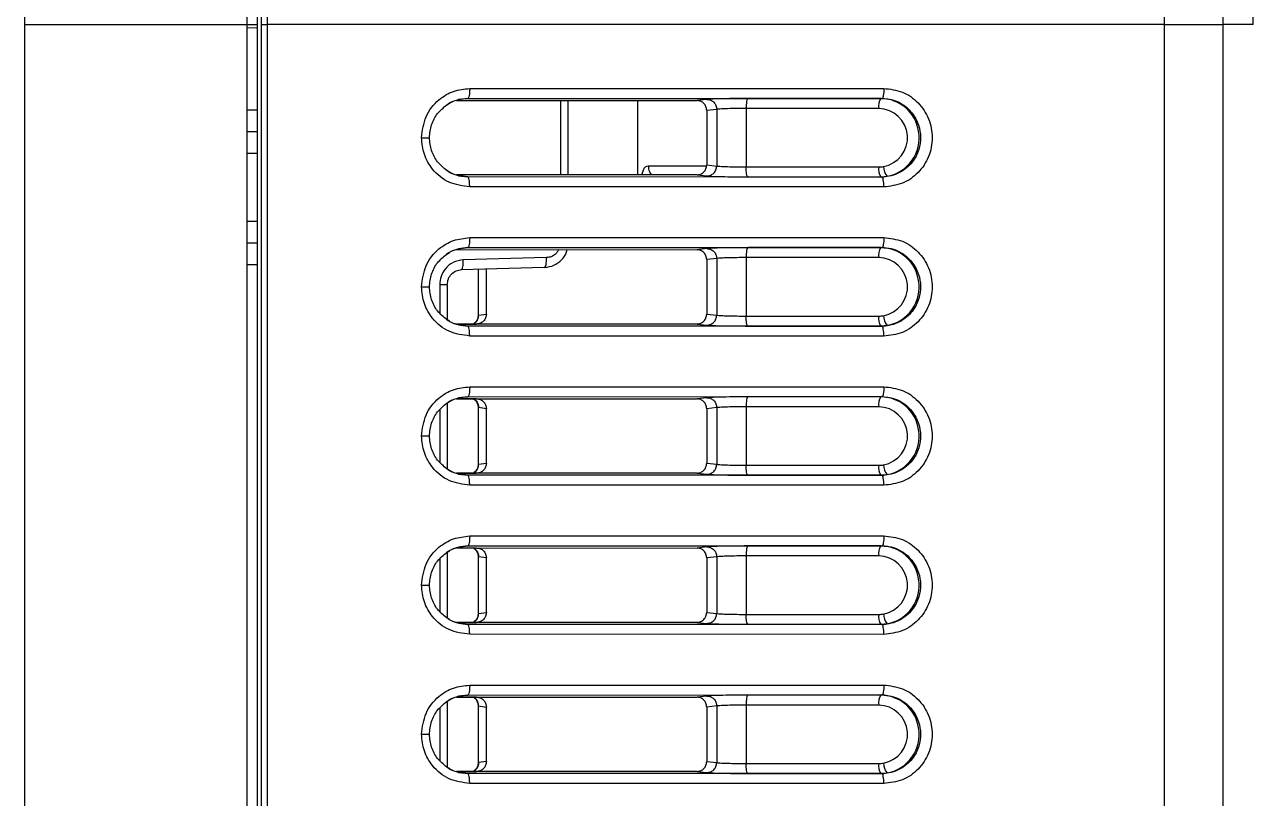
# Model space of a CAD drawing. Header units: millimetres. Extents: x 3916 to 10869, y 6515 to 11511.
# Drawn here: x 8067.86 to 8092.57, y 9562.3 to 9577.86 of the extents above; entities that cross this region are included whole.
import ezdxf

# ---------------------------------------------------------------- set-up
doc = ezdxf.new("R2010")
doc.units = ezdxf.units.MM
doc.header["$LTSCALE"] = 50

msp = doc.modelspace()

# ---------------------------------------------------------------- linework, layer by layer
at = {"color": 7, "linetype": 'Continuous', "lineweight": 25}
for p, q in [((8067.858, 9592.787), (8067.858, 9498.787)), ((8067.858, 9577.862), (8072.334, 9577.862)), ((8072.334, 9513.137), (8072.334, 9577.862)), ((8072.334, 9577.862), (8072.538, 9577.862)), ((8072.334, 9577.793), (8072.538, 9577.8)), ((8072.538, 9577.862), (8072.538, 9548.037)), ((8072.538, 9577.862), (8072.541, 9577.862)), ((8072.541, 9548.037), (8072.541, 9577.862)), ((8072.625, 9548.037), (8072.625, 9577.862)), ((8072.625, 9577.862), (8072.743, 9577.862)), ((8072.743, 9548.033), (8072.743, 9577.862)), ((8090.775, 9577.862), (8072.743, 9577.862)), ((8090.775, 9577.862), (8090.775, 9513.137)), ((8090.775, 9577.862), (8091.958, 9577.862)), ((8091.958, 9577.862), (8091.958, 9513.137)), ((8076.809, 9576.576), (8085.139, 9576.578)), ((8076.543, 9576.337), (8081.381, 9576.334)), ((8076.77, 9576.376), (8076.583, 9576.352)), ((8076.77, 9576.376), (8085.1, 9576.378)), ((8078.638, 9576.336), (8078.638, 9574.838)), ((8078.791, 9574.838), (8078.791, 9576.336)), ((8080.191, 9574.839), (8080.191, 9576.335)), ((8081.58, 9576.357), (8081.381, 9576.334)), ((8085.077, 9576.375), (8082.407, 9576.375)), ((8085.077, 9576.375), (8085.1, 9576.378)), ((8072.538, 9576.141), (8072.334, 9576.141)), ((8081.776, 9576.157), (8081.575, 9576.134)), ((8081.575, 9576.134), (8081.575, 9575.039)), ((8081.776, 9576.157), (8081.776, 9575.017)), ((8085.037, 9576.175), (8082.366, 9576.175)), ((8082.366, 9576.175), (8082.366, 9574.999)), ((8072.538, 9575.706), (8072.334, 9575.706)), ((8072.538, 9575.27), (8072.334, 9575.27)), ((8080.4, 9575.018), (8081.571, 9575.018)), ((8081.575, 9575.039), (8081.776, 9575.017)), ((8082.366, 9574.999), (8085.037, 9574.999)), ((8081.381, 9574.839), (8076.543, 9574.837)), ((8076.583, 9574.822), (8076.77, 9574.798)), ((8076.77, 9574.798), (8076.676, 9574.81)), ((8085.1, 9574.796), (8076.77, 9574.798)), ((8081.381, 9574.839), (8081.58, 9574.817)), ((8082.407, 9574.799), (8085.077, 9574.799)), ((8085.077, 9574.799), (8085.1, 9574.796)), ((8085.139, 9574.596), (8076.809, 9574.598)), ((8072.538, 9573.904), (8072.334, 9573.904)), ((8076.809, 9573.576), (8085.139, 9573.578)), ((8072.538, 9573.468), (8072.334, 9573.468)), ((8076.543, 9573.337), (8081.381, 9573.334)), ((8076.77, 9573.376), (8076.583, 9573.352)), ((8076.77, 9573.376), (8085.1, 9573.378)), ((8081.58, 9573.357), (8081.381, 9573.334)), ((8085.077, 9573.375), (8082.407, 9573.375)), ((8085.077, 9573.375), (8085.1, 9573.378)), ((8072.538, 9573.032), (8072.334, 9573.032)), ((8078.354, 9573.174), (8076.68, 9573.129)), ((8078.312, 9572.974), (8078.321, 9572.982)), ((8081.776, 9573.157), (8081.575, 9573.134)), ((8081.575, 9573.134), (8081.575, 9572.039)), ((8081.776, 9573.157), (8081.776, 9572.017)), ((8085.037, 9573.175), (8082.366, 9573.175)), ((8082.366, 9573.175), (8082.366, 9571.999)), ((8078.312, 9572.974), (8076.638, 9572.929)), ((8076.638, 9572.929), (8076.647, 9572.937)), ((8076.98, 9572.938), (8076.98, 9572.013)), ((8076.988, 9572.017), (8076.988, 9572.939)), ((8077.145, 9572.039), (8077.145, 9572.943)), ((8076.206, 9572.629), (8076.206, 9572.061)), ((8076.356, 9572.629), (8076.356, 9572.629)), ((8076.36, 9571.924), (8076.36, 9572.629)), ((8076.983, 9572.014), (8076.988, 9572.017)), ((8076.988, 9572.017), (8077.145, 9572.039)), ((8081.575, 9572.039), (8081.776, 9572.017)), ((8082.366, 9571.999), (8085.037, 9571.999)), ((8076.538, 9571.839), (8076.949, 9571.839)), ((8081.381, 9571.839), (8076.543, 9571.837)), ((8076.583, 9571.822), (8076.77, 9571.798)), ((8076.77, 9571.798), (8076.676, 9571.81)), ((8085.1, 9571.796), (8076.77, 9571.798)), ((8081.381, 9571.839), (8081.58, 9571.817)), ((8082.407, 9571.799), (8085.077, 9571.799)), ((8085.077, 9571.799), (8085.1, 9571.796)), ((8085.139, 9571.596), (8076.809, 9571.598)), ((8076.809, 9570.576), (8085.139, 9570.578)), ((8076.949, 9570.334), (8076.538, 9570.335)), ((8076.543, 9570.337), (8081.381, 9570.334)), ((8076.77, 9570.376), (8076.583, 9570.352)), ((8076.77, 9570.376), (8085.1, 9570.378)), ((8081.58, 9570.357), (8081.381, 9570.334)), ((8085.077, 9570.375), (8082.407, 9570.375)), ((8085.077, 9570.375), (8085.1, 9570.378)), ((8076.206, 9570.112), (8076.206, 9569.061)), ((8076.36, 9568.924), (8076.36, 9570.25)), ((8076.98, 9570.16), (8076.98, 9569.013)), ((8076.988, 9570.157), (8076.982, 9570.16)), ((8077.145, 9570.134), (8076.988, 9570.157)), ((8076.988, 9569.017), (8076.988, 9570.157)), ((8077.145, 9569.039), (8077.145, 9570.134)), ((8081.776, 9570.157), (8081.575, 9570.134)), ((8081.575, 9570.134), (8081.575, 9569.039)), ((8081.776, 9570.157), (8081.776, 9569.017)), ((8085.037, 9570.175), (8082.366, 9570.175)), ((8082.366, 9570.175), (8082.366, 9568.999)), ((8076.988, 9569.017), (8077.145, 9569.039)), ((8081.575, 9569.039), (8081.776, 9569.017)), ((8076.538, 9568.839), (8076.949, 9568.839)), ((8081.381, 9568.839), (8076.543, 9568.837)), ((8076.583, 9568.822), (8076.77, 9568.798)), ((8076.77, 9568.798), (8076.676, 9568.81)), ((8085.1, 9568.796), (8076.77, 9568.798)), ((8076.983, 9569.014), (8076.988, 9569.017)), ((8081.381, 9568.839), (8081.58, 9568.817)), ((8082.366, 9568.999), (8085.037, 9568.999)), ((8082.407, 9568.799), (8085.077, 9568.799)), ((8085.077, 9568.799), (8085.1, 9568.796)), ((8085.139, 9568.596), (8076.809, 9568.598)), ((8076.809, 9567.576), (8085.139, 9567.578)), ((8076.949, 9567.334), (8076.538, 9567.335)), ((8076.543, 9567.337), (8081.381, 9567.334)), ((8076.77, 9567.376), (8076.583, 9567.352)), ((8076.77, 9567.376), (8085.1, 9567.378)), ((8081.58, 9567.357), (8081.381, 9567.334)), ((8085.077, 9567.375), (8082.407, 9567.375)), ((8085.077, 9567.375), (8085.1, 9567.378)), ((8076.206, 9567.112), (8076.206, 9566.061)), ((8076.36, 9565.924), (8076.36, 9567.25)), ((8076.98, 9567.16), (8076.98, 9566.013)), ((8076.988, 9567.157), (8076.982, 9567.16)), ((8077.145, 9567.134), (8076.988, 9567.157)), ((8076.988, 9566.017), (8076.988, 9567.157)), ((8077.145, 9566.039), (8077.145, 9567.134)), ((8081.776, 9567.157), (8081.575, 9567.134)), ((8081.575, 9567.134), (8081.575, 9566.039)), ((8081.776, 9567.157), (8081.776, 9566.017)), ((8085.037, 9567.175), (8082.366, 9567.175)), ((8082.366, 9567.175), (8082.366, 9565.999)), ((8076.538, 9565.839), (8076.949, 9565.839)), ((8081.381, 9565.839), (8076.543, 9565.837)), ((8076.583, 9565.822), (8076.77, 9565.798)), ((8076.983, 9566.014), (8076.988, 9566.017)), ((8076.988, 9566.017), (8077.145, 9566.039)), ((8081.381, 9565.839), (8081.58, 9565.817)), ((8081.575, 9566.039), (8081.776, 9566.017)), ((8082.366, 9565.999), (8085.037, 9565.999)), ((8076.77, 9565.798), (8076.676, 9565.81)), ((8085.1, 9565.796), (8076.77, 9565.798)), ((8085.139, 9565.596), (8076.809, 9565.598)), ((8082.407, 9565.799), (8085.077, 9565.799)), ((8085.077, 9565.799), (8085.1, 9565.796)), ((8076.809, 9564.576), (8085.139, 9564.578)), ((8076.949, 9564.334), (8076.538, 9564.335)), ((8076.543, 9564.337), (8081.381, 9564.334)), ((8076.77, 9564.376), (8076.583, 9564.352)), ((8076.77, 9564.376), (8085.1, 9564.378)), ((8081.58, 9564.357), (8081.381, 9564.334)), ((8085.077, 9564.375), (8082.407, 9564.375)), ((8085.077, 9564.375), (8085.1, 9564.378)), ((8076.206, 9564.112), (8076.206, 9563.061)), ((8076.36, 9562.924), (8076.36, 9564.25)), ((8076.98, 9564.16), (8076.98, 9563.013)), ((8076.982, 9564.16), (8076.988, 9564.157)), ((8076.988, 9564.157), (8077.145, 9564.134)), ((8076.988, 9563.017), (8076.988, 9564.157)), ((8077.145, 9563.039), (8077.145, 9564.134)), ((8081.776, 9564.157), (8081.575, 9564.134)), ((8081.575, 9564.134), (8081.575, 9563.039)), ((8081.776, 9564.157), (8081.776, 9563.017)), ((8085.037, 9564.175), (8082.366, 9564.175)), ((8082.366, 9564.175), (8082.366, 9562.999)), ((8076.988, 9563.017), (8076.983, 9563.014)), ((8077.145, 9563.039), (8076.988, 9563.017)), ((8081.575, 9563.039), (8081.776, 9563.017)), ((8082.366, 9562.999), (8085.037, 9562.999)), ((8076.538, 9562.839), (8076.949, 9562.839)), ((8081.381, 9562.839), (8076.543, 9562.837)), ((8076.583, 9562.822), (8076.77, 9562.798)), ((8076.77, 9562.798), (8076.676, 9562.81)), ((8085.1, 9562.796), (8076.77, 9562.798)), ((8085.139, 9562.596), (8076.809, 9562.598)), ((8081.381, 9562.839), (8081.58, 9562.817)), ((8082.407, 9562.799), (8085.077, 9562.799)), ((8085.077, 9562.799), (8085.1, 9562.796))]:
    msp.add_line(p, q, dxfattribs=at)
at = {"color": 7, "linetype": 'Continuous', "lineweight": 25, "flags": 128}
msp.add_lwpolyline([(8088.161, 9590.412), (8088.166, 9590.412), (8088.574, 9590.257), (8088.972, 9589.798), (8089.351, 9589.044), (8089.7, 9588.015), (8090.011, 9586.736), (8090.277, 9585.239), (8090.491, 9583.559), (8090.648, 9581.74), (8090.743, 9579.825), (8090.775, 9577.862)], dxfattribs=at)
at = {"color": 7, "linetype": 'Continuous', "lineweight": 25}
for centre, radius, start, end in [((8013.433, 9577.863), 58.901, 359.99883, 1.20723), ((8015.538, 9577.862), 57.002, 359.9995, 0.916), ((8013.656, 9577.862), 58.969, 359.99954, 0.88543), ((8013.294, 9577.862), 59.449, 359.99954, 0.88543), ((8085.322, 9576.221), 0.29, 147.929, 189.1716), ((8085.07, 9575.599), 0.776, 8.5975, 89.4954), ((8085.025, 9575.586), 0.589, 280.3408, 88.8727), ((8085.063, 9575.583), 0.786, 280.2944, 9.6625), ((8085.322, 9574.953), 0.29, 170.8284, 212.071), ((8085.037, 9575.562), 0.563, 270.0012, 279.6267), ((8085.454, 9575.014), 0.323, 181.2275, 219.1354), ((8085.077, 9575.553), 0.754, 270.0012, 279.6267), ((8085.322, 9573.221), 0.29, 147.929, 189.1716), ((8085.07, 9572.599), 0.776, 8.5968, 89.4953), ((8085.025, 9572.586), 0.589, 280.3401, 88.8727), ((8085.063, 9572.583), 0.786, 280.2937, 9.6618), ((8085.322, 9571.953), 0.29, 170.8284, 212.071), ((8085.037, 9572.562), 0.563, 270.0012, 279.626), ((8085.454, 9572.014), 0.323, 181.2267, 219.1349), ((8085.077, 9572.553), 0.754, 270.0012, 279.626), ((8085.322, 9570.221), 0.29, 147.929, 189.1716), ((8085.07, 9569.599), 0.776, 8.5968, 89.4953), ((8085.025, 9569.586), 0.589, 280.3401, 88.8727), ((8085.063, 9569.583), 0.786, 280.2937, 9.6618), ((8085.322, 9568.953), 0.29, 170.8284, 212.071), ((8085.037, 9569.562), 0.563, 270.0012, 279.626), ((8085.077, 9569.553), 0.754, 270.0012, 279.626), ((8085.454, 9569.014), 0.323, 181.2267, 219.1349), ((8085.322, 9567.221), 0.29, 147.929, 189.1716), ((8085.07, 9566.599), 0.776, 8.5968, 89.4953), ((8085.025, 9566.586), 0.589, 280.3401, 88.8727), ((8085.063, 9566.583), 0.786, 280.2937, 9.6618), ((8085.322, 9565.953), 0.29, 170.8284, 212.071), ((8085.037, 9566.562), 0.563, 270.0012, 279.626), ((8085.454, 9566.014), 0.323, 181.2267, 219.1349), ((8085.077, 9566.553), 0.754, 270.0012, 279.626), ((8085.322, 9564.221), 0.29, 147.929, 189.1716), ((8085.07, 9563.599), 0.776, 8.5968, 89.4953), ((8085.025, 9563.586), 0.589, 280.3401, 88.8727), ((8085.063, 9563.583), 0.786, 280.2937, 9.6618), ((8085.322, 9562.953), 0.29, 170.8284, 212.071), ((8085.037, 9563.562), 0.563, 270.0012, 279.626), ((8085.454, 9563.014), 0.323, 181.2267, 219.1349), ((8085.077, 9563.553), 0.754, 270.0012, 279.626)]:
    msp.add_arc(centre, radius, start, end, dxfattribs=at)
for points, knots in [([(8089.363, 9590.386), (8089.53, 9590.34), (8089.868, 9590.247), (8090.357, 9589.506), (8090.81, 9588.348), (8091.207, 9586.778), (8091.534, 9584.867), (8091.774, 9582.687), (8091.929, 9580.322), (8091.949, 9578.682), (8091.958, 9577.862)], [0, 0, 0, 0, 0.122928, 0.248228, 0.373529, 0.498824, 0.624118, 0.749412, 0.874705, 1, 1, 1, 1]), ([(8091.342, 9588.019), (8091.518, 9587.44), (8091.871, 9586.282), (8092.255, 9583.785), (8092.513, 9580.935), (8092.545, 9578.886), (8092.561, 9577.862)], [0, 0, 0, 0, 0.250002, 0.500002, 0.749999, 1, 1, 1, 1]), ([(8092.563, 9577.862), (8092.567, 9577.862), (8092.577, 9577.862), (8092.466, 9577.862), (8092.254, 9577.862), (8092.057, 9577.862), (8091.958, 9577.862)], [0, 0, 0, 0, 0.133055, 0.422037, 0.711018, 1, 1, 1, 1]), ([(8075.84, 9575.587), (8075.859, 9575.732), (8075.895, 9576.022), (8076.155, 9576.347), (8076.474, 9576.541), (8076.697, 9576.564), (8076.809, 9576.576)], [0, 0, 0, 0, 0.279628, 0.559243, 0.779619, 1, 1, 1, 1]), ([(8085.139, 9576.578), (8085.266, 9576.563), (8085.52, 9576.533), (8085.843, 9576.304), (8086.059, 9575.976), (8086.135, 9575.587), (8086.059, 9575.197), (8085.843, 9574.87), (8085.52, 9574.641), (8085.266, 9574.611), (8085.139, 9574.596)], [0, 0, 0, 0, 0.125054, 0.250045, 0.375039, 0.500033, 0.625026, 0.750018, 0.875009, 1, 1, 1, 1]), ([(8076, 9575.587), (8076.008, 9575.674), (8076.026, 9575.848), (8076.151, 9576.083), (8076.282, 9576.191), (8076.347, 9576.245)], [0, 0, 0, 0, 0.336213, 0.671145, 1, 1, 1, 1]), ([(8076.346, 9576.241), (8076.37, 9576.258), (8076.442, 9576.309), (8076.586, 9576.361), (8076.708, 9576.371), (8076.77, 9576.376)], [0, 0, 0, 0, 0.190363, 0.583755, 1, 1, 1, 1]), ([(8076.347, 9576.245), (8076.348, 9576.246), (8076.41, 9576.305), (8076.496, 9576.328), (8076.58, 9576.351)], [0, 0, 0, 0, 0.015451, 1, 1, 1, 1]), ([(8081.575, 9576.134), (8081.572, 9576.16), (8081.567, 9576.213), (8081.522, 9576.279), (8081.457, 9576.325), (8081.406, 9576.331), (8081.381, 9576.334)], [0, 0, 0, 0, 0.248257, 0.499844, 0.749006, 1, 1, 1, 1]), ([(8082.407, 9576.375), (8082.305, 9576.374), (8082.102, 9576.374), (8081.841, 9576.369), (8081.659, 9576.363), (8081.607, 9576.359), (8081.58, 9576.357)], [0, 0, 0, 0, 0.280483, 0.559647, 0.779743, 1, 1, 1, 1]), ([(8085.1, 9576.378), (8085.163, 9576.373), (8085.284, 9576.365), (8085.452, 9576.299), (8085.592, 9576.206), (8085.734, 9576.06), (8085.845, 9575.855), (8085.888, 9575.596), (8085.851, 9575.333), (8085.74, 9575.121), (8085.597, 9574.972), (8085.455, 9574.877), (8085.286, 9574.81), (8085.163, 9574.801), (8085.1, 9574.796)], [0, 0, 0, 0, 0.077175, 0.150034, 0.218572, 0.282785, 0.397749, 0.495555, 0.596373, 0.71381, 0.779074, 0.84853, 0.922174, 1, 1, 1, 1]), ([(8082.366, 9576.175), (8082.303, 9576.175), (8082.175, 9576.174), (8081.998, 9576.17), (8081.881, 9576.165), (8081.81, 9576.161), (8081.788, 9576.158), (8081.776, 9576.157)], [0, 0, 0, 0, 0.242656, 0.499203, 0.712981, 0.847438, 1, 1, 1, 1]), ([(8076.809, 9574.598), (8076.667, 9574.617), (8076.383, 9574.654), (8076.064, 9574.919), (8075.874, 9575.245), (8075.852, 9575.473), (8075.84, 9575.587)], [0, 0, 0, 0, 0.279633, 0.559248, 0.779623, 1, 1, 1, 1]), ([(8075.84, 9575.587), (8075.868, 9575.587), (8075.924, 9575.587), (8075.976, 9575.587), (8075.999, 9575.587), (8075.998, 9575.587), (8075.998, 9575.587)], [0, 0, 0, 0, 0.33718, 0.674398, 0.940134, 1, 1, 1, 1]), ([(8076.347, 9574.929), (8076.282, 9574.983), (8076.151, 9575.091), (8076.026, 9575.326), (8076.008, 9575.5), (8076, 9575.587)], [0, 0, 0, 0, 0.328848, 0.663785, 1, 1, 1, 1]), ([(8080.275, 9574.839), (8080.282, 9574.868), (8080.317, 9575.004), (8080.363, 9575.012), (8080.4, 9575.018)], [0, 0, 0, 0, 0.215453, 1, 1, 1, 1]), ([(8080.4, 9575.018), (8080.403, 9574.979), (8080.409, 9574.912), (8080.448, 9574.86), (8080.464, 9574.839)], [0, 0, 0, 0, 0.593276, 1, 1, 1, 1]), ([(8081.381, 9574.839), (8081.406, 9574.842), (8081.457, 9574.849), (8081.522, 9574.895), (8081.567, 9574.961), (8081.572, 9575.013), (8081.575, 9575.039)], [0, 0, 0, 0, 0.250995, 0.500158, 0.751744, 1, 1, 1, 1]), ([(8081.776, 9575.017), (8081.788, 9575.015), (8081.81, 9575.013), (8081.881, 9575.008), (8081.998, 9575.004), (8082.175, 9575), (8082.303, 9574.999), (8082.366, 9574.999)], [0, 0, 0, 0, 0.152534, 0.286983, 0.500798, 0.757326, 1, 1, 1, 1]), ([(8076.676, 9574.81), (8076.645, 9574.813), (8076.555, 9574.821), (8076.442, 9574.865), (8076.37, 9574.916), (8076.346, 9574.933)], [0, 0, 0, 0, 0.2597693, 0.7585594, 1, 1, 1, 1]), ([(8076.58, 9574.823), (8076.496, 9574.846), (8076.41, 9574.869), (8076.348, 9574.928), (8076.347, 9574.929)], [0, 0, 0, 0, 0.984493, 1, 1, 1, 1]), ([(8081.58, 9574.817), (8081.616, 9574.814), (8081.688, 9574.809), (8081.917, 9574.803), (8082.168, 9574.8), (8082.327, 9574.799), (8082.407, 9574.799)], [0, 0, 0, 0, 0.279482, 0.558654, 0.778738, 1, 1, 1, 1]), ([(8075.84, 9572.587), (8075.859, 9572.732), (8075.895, 9573.022), (8076.155, 9573.347), (8076.474, 9573.541), (8076.697, 9573.564), (8076.809, 9573.576)], [0, 0, 0, 0, 0.279628, 0.559243, 0.779619, 1, 1, 1, 1]), ([(8085.139, 9573.578), (8085.266, 9573.563), (8085.52, 9573.533), (8085.843, 9573.304), (8086.059, 9572.976), (8086.135, 9572.587), (8086.059, 9572.197), (8085.843, 9571.87), (8085.52, 9571.641), (8085.266, 9571.611), (8085.139, 9571.596)], [0, 0, 0, 0, 0.125054, 0.250045, 0.375039, 0.500033, 0.625026, 0.750018, 0.875009, 1, 1, 1, 1]), ([(8076, 9572.587), (8076.008, 9572.674), (8076.026, 9572.848), (8076.151, 9573.083), (8076.282, 9573.191), (8076.347, 9573.245)], [0, 0, 0, 0, 0.336213, 0.671145, 1, 1, 1, 1]), ([(8076.346, 9573.241), (8076.37, 9573.258), (8076.442, 9573.309), (8076.586, 9573.361), (8076.708, 9573.371), (8076.77, 9573.376)], [0, 0, 0, 0, 0.1903626, 0.5837553, 1, 1, 1, 1]), ([(8076.347, 9573.245), (8076.348, 9573.246), (8076.41, 9573.305), (8076.496, 9573.328), (8076.58, 9573.351)], [0, 0, 0, 0, 0.015451, 1, 1, 1, 1]), ([(8078.321, 9572.978), (8078.384, 9572.987), (8078.509, 9573.006), (8078.66, 9573.123), (8078.75, 9573.241), (8078.762, 9573.32), (8078.765, 9573.336)], [0, 0, 0, 0, 0.308356, 0.615875, 0.922497, 1, 1, 1, 1]), ([(8078.602, 9573.336), (8078.582, 9573.304), (8078.544, 9573.242), (8078.452, 9573.187), (8078.386, 9573.178), (8078.354, 9573.174)], [0, 0, 0, 0, 0.358818, 0.68127, 1, 1, 1, 1]), ([(8081.575, 9573.134), (8081.572, 9573.16), (8081.567, 9573.213), (8081.522, 9573.279), (8081.457, 9573.325), (8081.406, 9573.331), (8081.381, 9573.334)], [0, 0, 0, 0, 0.2482571, 0.4998441, 0.7490059, 1, 1, 1, 1]), ([(8082.407, 9573.375), (8082.305, 9573.374), (8082.102, 9573.374), (8081.841, 9573.369), (8081.659, 9573.363), (8081.607, 9573.359), (8081.58, 9573.357)], [0, 0, 0, 0, 0.280483, 0.559648, 0.779743, 1, 1, 1, 1]), ([(8085.1, 9573.378), (8085.163, 9573.373), (8085.284, 9573.365), (8085.452, 9573.299), (8085.592, 9573.206), (8085.734, 9573.06), (8085.845, 9572.855), (8085.888, 9572.596), (8085.851, 9572.333), (8085.74, 9572.121), (8085.597, 9571.972), (8085.455, 9571.877), (8085.286, 9571.81), (8085.163, 9571.801), (8085.1, 9571.796)], [0, 0, 0, 0, 0.077175, 0.150034, 0.218572, 0.282785, 0.397749, 0.495555, 0.596373, 0.71381, 0.779074, 0.84853, 0.922174, 1, 1, 1, 1]), ([(8076.68, 9573.129), (8076.61, 9573.118), (8076.47, 9573.096), (8076.315, 9572.962), (8076.223, 9572.799), (8076.212, 9572.686), (8076.206, 9572.629)], [0, 0, 0, 0, 0.280035, 0.559513, 0.779754, 1, 1, 1, 1]), ([(8076.647, 9572.937), (8076.65, 9572.939), (8076.659, 9572.944), (8076.671, 9572.985), (8076.68, 9573.05), (8076.68, 9573.103), (8076.68, 9573.129)], [0, 0, 0, 0, 0.140999, 0.427333, 0.713666, 1, 1, 1, 1]), ([(8078.321, 9572.982), (8078.324, 9572.984), (8078.333, 9572.989), (8078.345, 9573.03), (8078.354, 9573.095), (8078.354, 9573.148), (8078.354, 9573.174)], [0, 0, 0, 0, 0.141287, 0.427525, 0.713762, 1, 1, 1, 1]), ([(8082.366, 9573.175), (8082.303, 9573.175), (8082.175, 9573.174), (8081.998, 9573.17), (8081.881, 9573.165), (8081.81, 9573.161), (8081.788, 9573.158), (8081.776, 9573.157)], [0, 0, 0, 0, 0.242656, 0.499203, 0.712981, 0.847438, 1, 1, 1, 1]), ([(8076.359, 9572.629), (8076.363, 9572.669), (8076.372, 9572.748), (8076.439, 9572.848), (8076.534, 9572.918), (8076.61, 9572.928), (8076.647, 9572.933)], [0, 0, 0, 0, 0.251601, 0.502134, 0.751604, 1, 1, 1, 1]), ([(8076.809, 9571.598), (8076.667, 9571.617), (8076.383, 9571.654), (8076.064, 9571.919), (8075.874, 9572.245), (8075.852, 9572.473), (8075.84, 9572.587)], [0, 0, 0, 0, 0.279633, 0.559248, 0.779623, 1, 1, 1, 1]), ([(8075.84, 9572.587), (8075.868, 9572.587), (8075.924, 9572.587), (8075.976, 9572.587), (8075.999, 9572.587), (8075.998, 9572.587), (8075.998, 9572.587)], [0, 0, 0, 0, 0.33718, 0.674398, 0.940134, 1, 1, 1, 1]), ([(8076.347, 9571.929), (8076.282, 9571.983), (8076.151, 9572.091), (8076.026, 9572.326), (8076.008, 9572.5), (8076, 9572.587)], [0, 0, 0, 0, 0.328848, 0.663785, 1, 1, 1, 1]), ([(8076.356, 9572.629), (8076.356, 9572.629), (8076.358, 9572.629), (8076.331, 9572.629), (8076.28, 9572.629), (8076.231, 9572.629), (8076.206, 9572.629)], [0, 0, 0, 0, 0.082703, 0.388469, 0.694234, 1, 1, 1, 1]), ([(8076.98, 9572.014), (8076.977, 9571.987), (8076.973, 9571.949), (8076.949, 9571.904), (8076.919, 9571.867), (8076.894, 9571.85), (8076.877, 9571.839)], [0, 0, 0, 0, 0.3425014, 0.5104161, 0.6768955, 1, 1, 1, 1]), ([(8076.879, 9571.839), (8076.897, 9571.85), (8076.938, 9571.874), (8076.98, 9571.939), (8076.986, 9571.991), (8076.988, 9572.017)], [0, 0, 0, 0, 0.294762, 0.647381, 1, 1, 1, 1]), ([(8077.145, 9572.039), (8077.142, 9572.013), (8077.136, 9571.961), (8077.091, 9571.895), (8077.026, 9571.849), (8076.975, 9571.842), (8076.949, 9571.839)], [0, 0, 0, 0, 0.248257, 0.499844, 0.749006, 1, 1, 1, 1]), ([(8081.381, 9571.839), (8081.406, 9571.842), (8081.457, 9571.849), (8081.522, 9571.895), (8081.567, 9571.961), (8081.572, 9572.013), (8081.575, 9572.039)], [0, 0, 0, 0, 0.250995, 0.500158, 0.751744, 1, 1, 1, 1]), ([(8081.776, 9572.017), (8081.788, 9572.015), (8081.81, 9572.013), (8081.881, 9572.008), (8081.998, 9572.004), (8082.175, 9572), (8082.303, 9571.999), (8082.366, 9571.999)], [0, 0, 0, 0, 0.152536, 0.286985, 0.500797, 0.757323, 1, 1, 1, 1]), ([(8076.676, 9571.81), (8076.645, 9571.813), (8076.555, 9571.821), (8076.442, 9571.865), (8076.37, 9571.916), (8076.346, 9571.933)], [0, 0, 0, 0, 0.259769, 0.758559, 1, 1, 1, 1]), ([(8076.58, 9571.823), (8076.496, 9571.846), (8076.41, 9571.869), (8076.348, 9571.928), (8076.347, 9571.929)], [0, 0, 0, 0, 0.984493, 1, 1, 1, 1]), ([(8081.58, 9571.817), (8081.617, 9571.814), (8081.689, 9571.809), (8081.918, 9571.803), (8082.169, 9571.8), (8082.327, 9571.799), (8082.407, 9571.799)], [0, 0, 0, 0, 0.280479, 0.559642, 0.779739, 1, 1, 1, 1]), ([(8075.84, 9569.587), (8075.859, 9569.732), (8075.895, 9570.022), (8076.155, 9570.347), (8076.474, 9570.541), (8076.697, 9570.564), (8076.809, 9570.576)], [0, 0, 0, 0, 0.279628, 0.559243, 0.779619, 1, 1, 1, 1]), ([(8085.139, 9570.578), (8085.266, 9570.563), (8085.52, 9570.533), (8085.843, 9570.304), (8086.059, 9569.976), (8086.135, 9569.587), (8086.059, 9569.197), (8085.843, 9568.87), (8085.52, 9568.641), (8085.266, 9568.611), (8085.139, 9568.596)], [0, 0, 0, 0, 0.125054, 0.250045, 0.375039, 0.500033, 0.625026, 0.750018, 0.875009, 1, 1, 1, 1]), ([(8076.346, 9570.241), (8076.37, 9570.258), (8076.442, 9570.309), (8076.586, 9570.361), (8076.708, 9570.371), (8076.77, 9570.376)], [0, 0, 0, 0, 0.1903626, 0.5837553, 1, 1, 1, 1]), ([(8076.347, 9570.245), (8076.348, 9570.246), (8076.41, 9570.305), (8076.496, 9570.328), (8076.58, 9570.351)], [0, 0, 0, 0, 0.015451, 1, 1, 1, 1]), ([(8076.875, 9570.337), (8076.895, 9570.325), (8076.937, 9570.301), (8076.98, 9570.235), (8076.986, 9570.183), (8076.988, 9570.157)], [0, 0, 0, 0, 0.3064968, 0.6532484, 1, 1, 1, 1]), ([(8076.876, 9570.335), (8076.881, 9570.332), (8076.895, 9570.325), (8076.919, 9570.305), (8076.944, 9570.277), (8076.964, 9570.242), (8076.978, 9570.202), (8076.979, 9570.174), (8076.98, 9570.16)], [0, 0, 0, 0, 0.1027622, 0.2725034, 0.4453835, 0.6250095, 0.8107591, 1, 1, 1, 1]), ([(8076.949, 9570.334), (8076.975, 9570.331), (8077.026, 9570.325), (8077.091, 9570.279), (8077.136, 9570.213), (8077.142, 9570.16), (8077.145, 9570.134)], [0, 0, 0, 0, 0.250995, 0.500158, 0.751744, 1, 1, 1, 1]), ([(8081.575, 9570.134), (8081.572, 9570.16), (8081.567, 9570.213), (8081.522, 9570.279), (8081.457, 9570.325), (8081.406, 9570.331), (8081.381, 9570.334)], [0, 0, 0, 0, 0.248257, 0.499844, 0.749006, 1, 1, 1, 1]), ([(8082.407, 9570.375), (8082.305, 9570.374), (8082.102, 9570.374), (8081.841, 9570.369), (8081.659, 9570.363), (8081.607, 9570.359), (8081.58, 9570.357)], [0, 0, 0, 0, 0.280483, 0.559648, 0.779743, 1, 1, 1, 1]), ([(8085.1, 9570.378), (8085.163, 9570.373), (8085.284, 9570.365), (8085.452, 9570.299), (8085.592, 9570.206), (8085.734, 9570.06), (8085.845, 9569.855), (8085.888, 9569.596), (8085.851, 9569.333), (8085.74, 9569.121), (8085.597, 9568.972), (8085.455, 9568.877), (8085.286, 9568.81), (8085.163, 9568.801), (8085.1, 9568.796)], [0, 0, 0, 0, 0.077175, 0.150034, 0.218572, 0.282785, 0.397749, 0.495555, 0.596373, 0.71381, 0.779074, 0.84853, 0.922174, 1, 1, 1, 1]), ([(8076, 9569.587), (8076.008, 9569.674), (8076.026, 9569.848), (8076.151, 9570.083), (8076.282, 9570.191), (8076.347, 9570.245)], [0, 0, 0, 0, 0.336213, 0.671145, 1, 1, 1, 1]), ([(8082.366, 9570.175), (8082.303, 9570.175), (8082.175, 9570.174), (8081.998, 9570.17), (8081.881, 9570.165), (8081.81, 9570.161), (8081.788, 9570.158), (8081.776, 9570.157)], [0, 0, 0, 0, 0.242656, 0.499203, 0.712981, 0.847438, 1, 1, 1, 1]), ([(8076.809, 9568.598), (8076.667, 9568.617), (8076.383, 9568.654), (8076.064, 9568.919), (8075.874, 9569.245), (8075.852, 9569.473), (8075.84, 9569.587)], [0, 0, 0, 0, 0.279633, 0.559248, 0.779623, 1, 1, 1, 1]), ([(8075.84, 9569.587), (8075.868, 9569.587), (8075.924, 9569.587), (8075.976, 9569.587), (8075.999, 9569.587), (8075.998, 9569.587), (8075.998, 9569.587)], [0, 0, 0, 0, 0.33718, 0.674398, 0.940134, 1, 1, 1, 1]), ([(8076.347, 9568.929), (8076.282, 9568.983), (8076.151, 9569.091), (8076.026, 9569.326), (8076.008, 9569.5), (8076, 9569.587)], [0, 0, 0, 0, 0.328848, 0.663785, 1, 1, 1, 1]), ([(8077.145, 9569.039), (8077.142, 9569.013), (8077.136, 9568.961), (8077.091, 9568.895), (8077.026, 9568.849), (8076.975, 9568.842), (8076.949, 9568.839)], [0, 0, 0, 0, 0.248257, 0.499844, 0.749006, 1, 1, 1, 1]), ([(8081.381, 9568.839), (8081.406, 9568.842), (8081.457, 9568.849), (8081.522, 9568.895), (8081.567, 9568.961), (8081.572, 9569.013), (8081.575, 9569.039)], [0, 0, 0, 0, 0.250995, 0.500158, 0.751744, 1, 1, 1, 1]), ([(8076.676, 9568.81), (8076.645, 9568.813), (8076.555, 9568.821), (8076.442, 9568.865), (8076.37, 9568.916), (8076.346, 9568.933)], [0, 0, 0, 0, 0.2597693, 0.7585594, 1, 1, 1, 1]), ([(8076.58, 9568.823), (8076.496, 9568.846), (8076.41, 9568.869), (8076.348, 9568.928), (8076.347, 9568.929)], [0, 0, 0, 0, 0.984493, 1, 1, 1, 1]), ([(8076.875, 9568.837), (8076.895, 9568.849), (8076.937, 9568.873), (8076.98, 9568.939), (8076.986, 9568.991), (8076.988, 9569.017)], [0, 0, 0, 0, 0.3064968, 0.6532484, 1, 1, 1, 1]), ([(8076.98, 9569.014), (8076.977, 9568.987), (8076.973, 9568.949), (8076.949, 9568.904), (8076.919, 9568.867), (8076.894, 9568.85), (8076.877, 9568.839)], [0, 0, 0, 0, 0.3425014, 0.5104161, 0.6768955, 1, 1, 1, 1]), ([(8081.58, 9568.817), (8081.617, 9568.814), (8081.689, 9568.809), (8081.918, 9568.803), (8082.169, 9568.8), (8082.327, 9568.799), (8082.407, 9568.799)], [0, 0, 0, 0, 0.280479, 0.559642, 0.779739, 1, 1, 1, 1]), ([(8081.776, 9569.017), (8081.788, 9569.015), (8081.81, 9569.013), (8081.881, 9569.008), (8081.998, 9569.004), (8082.175, 9569), (8082.303, 9568.999), (8082.366, 9568.999)], [0, 0, 0, 0, 0.1525361, 0.2869848, 0.5007968, 0.7573235, 1, 1, 1, 1]), ([(8075.84, 9566.587), (8075.859, 9566.732), (8075.895, 9567.022), (8076.155, 9567.347), (8076.474, 9567.541), (8076.697, 9567.564), (8076.809, 9567.576)], [0, 0, 0, 0, 0.279628, 0.559243, 0.779619, 1, 1, 1, 1]), ([(8085.139, 9567.578), (8085.266, 9567.563), (8085.52, 9567.533), (8085.843, 9567.304), (8086.059, 9566.976), (8086.135, 9566.587), (8086.059, 9566.197), (8085.843, 9565.87), (8085.52, 9565.641), (8085.266, 9565.611), (8085.139, 9565.596)], [0, 0, 0, 0, 0.125054, 0.250045, 0.375039, 0.500033, 0.625026, 0.750018, 0.875009, 1, 1, 1, 1]), ([(8076.346, 9567.241), (8076.37, 9567.258), (8076.442, 9567.309), (8076.586, 9567.361), (8076.708, 9567.371), (8076.77, 9567.376)], [0, 0, 0, 0, 0.190363, 0.583755, 1, 1, 1, 1]), ([(8076.347, 9567.245), (8076.348, 9567.246), (8076.41, 9567.305), (8076.496, 9567.328), (8076.58, 9567.351)], [0, 0, 0, 0, 0.015451, 1, 1, 1, 1]), ([(8076.875, 9567.337), (8076.895, 9567.325), (8076.937, 9567.301), (8076.98, 9567.235), (8076.986, 9567.183), (8076.988, 9567.157)], [0, 0, 0, 0, 0.306497, 0.653248, 1, 1, 1, 1]), ([(8076.876, 9567.335), (8076.881, 9567.332), (8076.895, 9567.325), (8076.919, 9567.305), (8076.944, 9567.277), (8076.964, 9567.242), (8076.978, 9567.202), (8076.979, 9567.174), (8076.98, 9567.16)], [0, 0, 0, 0, 0.102762, 0.272503, 0.445384, 0.62501, 0.810759, 1, 1, 1, 1]), ([(8076.949, 9567.334), (8076.975, 9567.331), (8077.026, 9567.325), (8077.091, 9567.279), (8077.136, 9567.213), (8077.142, 9567.16), (8077.145, 9567.134)], [0, 0, 0, 0, 0.250995, 0.500158, 0.751744, 1, 1, 1, 1]), ([(8081.575, 9567.134), (8081.572, 9567.16), (8081.567, 9567.213), (8081.522, 9567.279), (8081.457, 9567.325), (8081.406, 9567.331), (8081.381, 9567.334)], [0, 0, 0, 0, 0.248257, 0.499844, 0.749006, 1, 1, 1, 1]), ([(8082.407, 9567.375), (8082.305, 9567.374), (8082.102, 9567.374), (8081.841, 9567.369), (8081.659, 9567.363), (8081.607, 9567.359), (8081.58, 9567.357)], [0, 0, 0, 0, 0.280483, 0.559648, 0.779743, 1, 1, 1, 1]), ([(8085.1, 9567.378), (8085.163, 9567.373), (8085.284, 9567.365), (8085.452, 9567.299), (8085.592, 9567.206), (8085.734, 9567.06), (8085.845, 9566.855), (8085.888, 9566.596), (8085.851, 9566.333), (8085.74, 9566.121), (8085.597, 9565.972), (8085.455, 9565.877), (8085.286, 9565.81), (8085.163, 9565.801), (8085.1, 9565.796)], [0, 0, 0, 0, 0.077175, 0.150034, 0.218572, 0.282785, 0.397749, 0.495555, 0.596373, 0.71381, 0.779074, 0.84853, 0.922174, 1, 1, 1, 1]), ([(8076, 9566.587), (8076.008, 9566.674), (8076.026, 9566.848), (8076.151, 9567.083), (8076.282, 9567.191), (8076.347, 9567.245)], [0, 0, 0, 0, 0.336213, 0.671145, 1, 1, 1, 1]), ([(8082.366, 9567.175), (8082.303, 9567.175), (8082.175, 9567.174), (8081.998, 9567.17), (8081.881, 9567.165), (8081.81, 9567.161), (8081.788, 9567.158), (8081.776, 9567.157)], [0, 0, 0, 0, 0.242656, 0.499203, 0.712981, 0.847438, 1, 1, 1, 1]), ([(8076.809, 9565.598), (8076.667, 9565.617), (8076.383, 9565.654), (8076.064, 9565.919), (8075.874, 9566.245), (8075.852, 9566.473), (8075.84, 9566.587)], [0, 0, 0, 0, 0.279633, 0.559248, 0.779623, 1, 1, 1, 1]), ([(8075.84, 9566.587), (8075.868, 9566.587), (8075.924, 9566.587), (8075.976, 9566.587), (8075.999, 9566.587), (8075.998, 9566.587), (8075.998, 9566.587)], [0, 0, 0, 0, 0.33718, 0.674398, 0.940134, 1, 1, 1, 1]), ([(8076.347, 9565.929), (8076.282, 9565.983), (8076.151, 9566.091), (8076.026, 9566.326), (8076.008, 9566.5), (8076, 9566.587)], [0, 0, 0, 0, 0.328848, 0.663785, 1, 1, 1, 1]), ([(8076.676, 9565.81), (8076.645, 9565.813), (8076.555, 9565.821), (8076.442, 9565.865), (8076.37, 9565.916), (8076.346, 9565.933)], [0, 0, 0, 0, 0.259769, 0.758559, 1, 1, 1, 1]), ([(8076.58, 9565.823), (8076.496, 9565.846), (8076.41, 9565.869), (8076.348, 9565.928), (8076.347, 9565.929)], [0, 0, 0, 0, 0.984493, 1, 1, 1, 1]), ([(8076.875, 9565.837), (8076.895, 9565.849), (8076.937, 9565.873), (8076.98, 9565.939), (8076.986, 9565.991), (8076.988, 9566.017)], [0, 0, 0, 0, 0.306497, 0.653248, 1, 1, 1, 1]), ([(8076.98, 9566.014), (8076.977, 9565.987), (8076.973, 9565.949), (8076.949, 9565.904), (8076.919, 9565.867), (8076.894, 9565.85), (8076.877, 9565.839)], [0, 0, 0, 0, 0.342501, 0.510416, 0.676895, 1, 1, 1, 1]), ([(8077.145, 9566.039), (8077.142, 9566.013), (8077.136, 9565.961), (8077.091, 9565.895), (8077.026, 9565.849), (8076.975, 9565.842), (8076.949, 9565.839)], [0, 0, 0, 0, 0.248257, 0.499844, 0.749006, 1, 1, 1, 1]), ([(8081.381, 9565.839), (8081.406, 9565.842), (8081.457, 9565.849), (8081.522, 9565.895), (8081.567, 9565.961), (8081.572, 9566.013), (8081.575, 9566.039)], [0, 0, 0, 0, 0.250995, 0.500158, 0.751744, 1, 1, 1, 1]), ([(8081.58, 9565.817), (8081.617, 9565.814), (8081.689, 9565.809), (8081.918, 9565.803), (8082.169, 9565.8), (8082.327, 9565.799), (8082.407, 9565.799)], [0, 0, 0, 0, 0.280479, 0.559642, 0.779739, 1, 1, 1, 1]), ([(8081.776, 9566.017), (8081.788, 9566.015), (8081.81, 9566.013), (8081.881, 9566.008), (8081.998, 9566.004), (8082.175, 9566), (8082.303, 9565.999), (8082.366, 9565.999)], [0, 0, 0, 0, 0.152536, 0.286985, 0.500797, 0.757323, 1, 1, 1, 1]), ([(8075.84, 9563.587), (8075.859, 9563.732), (8075.895, 9564.022), (8076.155, 9564.347), (8076.474, 9564.541), (8076.697, 9564.564), (8076.809, 9564.576)], [0, 0, 0, 0, 0.279628, 0.559243, 0.779619, 1, 1, 1, 1]), ([(8085.139, 9564.578), (8085.266, 9564.563), (8085.52, 9564.533), (8085.843, 9564.304), (8086.059, 9563.976), (8086.135, 9563.587), (8086.059, 9563.197), (8085.843, 9562.87), (8085.52, 9562.641), (8085.266, 9562.611), (8085.139, 9562.596)], [0, 0, 0, 0, 0.125054, 0.250045, 0.375039, 0.500033, 0.625026, 0.750018, 0.875009, 1, 1, 1, 1]), ([(8076.346, 9564.241), (8076.37, 9564.258), (8076.442, 9564.309), (8076.586, 9564.361), (8076.708, 9564.371), (8076.77, 9564.376)], [0, 0, 0, 0, 0.190363, 0.583755, 1, 1, 1, 1]), ([(8076.347, 9564.245), (8076.348, 9564.246), (8076.41, 9564.305), (8076.496, 9564.328), (8076.58, 9564.351)], [0, 0, 0, 0, 0.015451, 1, 1, 1, 1]), ([(8076.988, 9564.157), (8076.986, 9564.183), (8076.98, 9564.235), (8076.937, 9564.301), (8076.895, 9564.325), (8076.875, 9564.337)], [0, 0, 0, 0, 0.3467516, 0.6935032, 1, 1, 1, 1]), ([(8076.876, 9564.335), (8076.881, 9564.332), (8076.895, 9564.325), (8076.919, 9564.305), (8076.944, 9564.277), (8076.964, 9564.242), (8076.978, 9564.202), (8076.979, 9564.174), (8076.98, 9564.16)], [0, 0, 0, 0, 0.10276, 0.272501, 0.445382, 0.625008, 0.810758, 1, 1, 1, 1]), ([(8076.949, 9564.334), (8076.975, 9564.331), (8077.026, 9564.325), (8077.091, 9564.279), (8077.136, 9564.213), (8077.142, 9564.16), (8077.145, 9564.134)], [0, 0, 0, 0, 0.250995, 0.500158, 0.751744, 1, 1, 1, 1]), ([(8081.575, 9564.134), (8081.572, 9564.16), (8081.567, 9564.213), (8081.522, 9564.279), (8081.457, 9564.325), (8081.406, 9564.331), (8081.381, 9564.334)], [0, 0, 0, 0, 0.248257, 0.499844, 0.749006, 1, 1, 1, 1]), ([(8082.407, 9564.375), (8082.305, 9564.374), (8082.102, 9564.374), (8081.841, 9564.369), (8081.659, 9564.363), (8081.607, 9564.359), (8081.58, 9564.357)], [0, 0, 0, 0, 0.280483, 0.559648, 0.779743, 1, 1, 1, 1]), ([(8085.1, 9564.378), (8085.163, 9564.373), (8085.284, 9564.365), (8085.452, 9564.299), (8085.592, 9564.206), (8085.734, 9564.06), (8085.845, 9563.855), (8085.888, 9563.596), (8085.851, 9563.333), (8085.74, 9563.121), (8085.597, 9562.972), (8085.455, 9562.877), (8085.286, 9562.81), (8085.163, 9562.801), (8085.1, 9562.796)], [0, 0, 0, 0, 0.077175, 0.150034, 0.218572, 0.282785, 0.397749, 0.495555, 0.596373, 0.71381, 0.779074, 0.84853, 0.922174, 1, 1, 1, 1]), ([(8076, 9563.587), (8076.008, 9563.674), (8076.026, 9563.848), (8076.151, 9564.083), (8076.282, 9564.191), (8076.347, 9564.245)], [0, 0, 0, 0, 0.336213, 0.671145, 1, 1, 1, 1]), ([(8082.366, 9564.175), (8082.303, 9564.175), (8082.175, 9564.174), (8081.998, 9564.17), (8081.881, 9564.165), (8081.81, 9564.161), (8081.788, 9564.158), (8081.776, 9564.157)], [0, 0, 0, 0, 0.242656, 0.499203, 0.712981, 0.847438, 1, 1, 1, 1]), ([(8076.809, 9562.598), (8076.667, 9562.617), (8076.383, 9562.654), (8076.064, 9562.919), (8075.874, 9563.245), (8075.852, 9563.473), (8075.84, 9563.587)], [0, 0, 0, 0, 0.279633, 0.559248, 0.779623, 1, 1, 1, 1]), ([(8075.84, 9563.587), (8075.868, 9563.587), (8075.924, 9563.587), (8075.976, 9563.587), (8075.999, 9563.587), (8075.998, 9563.587), (8075.998, 9563.587)], [0, 0, 0, 0, 0.33718, 0.674398, 0.940134, 1, 1, 1, 1]), ([(8076.347, 9562.929), (8076.282, 9562.983), (8076.151, 9563.091), (8076.026, 9563.326), (8076.008, 9563.5), (8076, 9563.587)], [0, 0, 0, 0, 0.328848, 0.663785, 1, 1, 1, 1]), ([(8076.676, 9562.81), (8076.645, 9562.813), (8076.555, 9562.821), (8076.442, 9562.865), (8076.37, 9562.916), (8076.346, 9562.933)], [0, 0, 0, 0, 0.259769, 0.758559, 1, 1, 1, 1]), ([(8076.58, 9562.823), (8076.496, 9562.846), (8076.41, 9562.869), (8076.348, 9562.928), (8076.347, 9562.929)], [0, 0, 0, 0, 0.984493, 1, 1, 1, 1]), ([(8076.988, 9563.017), (8076.986, 9562.991), (8076.98, 9562.939), (8076.937, 9562.873), (8076.895, 9562.849), (8076.875, 9562.837)], [0, 0, 0, 0, 0.346752, 0.693503, 1, 1, 1, 1]), ([(8076.98, 9563.014), (8076.977, 9562.987), (8076.973, 9562.949), (8076.949, 9562.904), (8076.919, 9562.867), (8076.894, 9562.85), (8076.877, 9562.839)], [0, 0, 0, 0, 0.3425, 0.510415, 0.676894, 1, 1, 1, 1]), ([(8077.145, 9563.039), (8077.142, 9563.013), (8077.136, 9562.961), (8077.091, 9562.895), (8077.026, 9562.849), (8076.975, 9562.842), (8076.949, 9562.839)], [0, 0, 0, 0, 0.248257, 0.499844, 0.749006, 1, 1, 1, 1]), ([(8081.381, 9562.839), (8081.406, 9562.842), (8081.457, 9562.849), (8081.522, 9562.895), (8081.567, 9562.961), (8081.572, 9563.013), (8081.575, 9563.039)], [0, 0, 0, 0, 0.250995, 0.500158, 0.751744, 1, 1, 1, 1]), ([(8081.776, 9563.017), (8081.788, 9563.015), (8081.81, 9563.013), (8081.881, 9563.008), (8081.998, 9563.004), (8082.175, 9563), (8082.303, 9562.999), (8082.366, 9562.999)], [0, 0, 0, 0, 0.152536, 0.286985, 0.500797, 0.757323, 1, 1, 1, 1]), ([(8081.58, 9562.817), (8081.617, 9562.814), (8081.689, 9562.809), (8081.918, 9562.803), (8082.169, 9562.8), (8082.327, 9562.799), (8082.407, 9562.799)], [0, 0, 0, 0, 0.280479, 0.559642, 0.779739, 1, 1, 1, 1])]:
    msp.add_open_spline(points, degree=3, knots=knots, dxfattribs=at)
for points in [[(8076.809, 9576.576), (8076.809, 9576.55), (8076.807, 9576.498), (8076.798, 9576.433), (8076.786, 9576.386), (8076.775, 9576.379), (8076.77, 9576.376)], [(8085.139, 9576.578), (8085.138, 9576.552), (8085.137, 9576.5), (8085.128, 9576.435), (8085.115, 9576.388), (8085.105, 9576.381), (8085.1, 9576.378)], [(8081.58, 9576.357), (8081.606, 9576.354), (8081.657, 9576.348), (8081.721, 9576.302), (8081.767, 9576.236), (8081.773, 9576.183), (8081.776, 9576.157)], [(8082.407, 9576.375), (8082.401, 9576.371), (8082.391, 9576.364), (8082.377, 9576.318), (8082.368, 9576.252), (8082.367, 9576.201), (8082.366, 9576.175)], [(8081.58, 9574.817), (8081.606, 9574.82), (8081.657, 9574.826), (8081.721, 9574.872), (8081.767, 9574.938), (8081.773, 9574.991), (8081.776, 9575.017)], [(8082.407, 9574.799), (8082.401, 9574.803), (8082.391, 9574.81), (8082.377, 9574.856), (8082.368, 9574.922), (8082.367, 9574.973), (8082.366, 9574.999)], [(8076.809, 9574.598), (8076.809, 9574.624), (8076.807, 9574.676), (8076.798, 9574.741), (8076.786, 9574.787), (8076.775, 9574.795), (8076.77, 9574.798)], [(8085.139, 9574.596), (8085.138, 9574.622), (8085.137, 9574.674), (8085.128, 9574.739), (8085.115, 9574.785), (8085.105, 9574.793), (8085.1, 9574.796)], [(8076.809, 9573.576), (8076.809, 9573.55), (8076.807, 9573.498), (8076.798, 9573.433), (8076.786, 9573.386), (8076.775, 9573.379), (8076.77, 9573.376)], [(8085.139, 9573.578), (8085.138, 9573.552), (8085.137, 9573.5), (8085.128, 9573.435), (8085.115, 9573.388), (8085.105, 9573.381), (8085.1, 9573.378)], [(8081.58, 9573.357), (8081.606, 9573.354), (8081.657, 9573.348), (8081.721, 9573.302), (8081.767, 9573.236), (8081.773, 9573.183), (8081.776, 9573.157)], [(8082.407, 9573.375), (8082.401, 9573.371), (8082.391, 9573.364), (8082.377, 9573.318), (8082.368, 9573.252), (8082.367, 9573.201), (8082.366, 9573.175)], [(8081.58, 9571.817), (8081.606, 9571.82), (8081.657, 9571.826), (8081.721, 9571.872), (8081.767, 9571.938), (8081.773, 9571.991), (8081.776, 9572.017)], [(8082.407, 9571.799), (8082.401, 9571.803), (8082.391, 9571.81), (8082.377, 9571.856), (8082.368, 9571.922), (8082.367, 9571.973), (8082.366, 9571.999)], [(8076.809, 9571.598), (8076.809, 9571.624), (8076.807, 9571.676), (8076.798, 9571.741), (8076.786, 9571.787), (8076.775, 9571.795), (8076.77, 9571.798)], [(8085.139, 9571.596), (8085.138, 9571.622), (8085.137, 9571.674), (8085.128, 9571.739), (8085.115, 9571.785), (8085.105, 9571.793), (8085.1, 9571.796)], [(8076.809, 9570.576), (8076.809, 9570.55), (8076.807, 9570.498), (8076.798, 9570.433), (8076.786, 9570.386), (8076.775, 9570.379), (8076.77, 9570.376)], [(8085.139, 9570.578), (8085.138, 9570.552), (8085.137, 9570.5), (8085.128, 9570.435), (8085.115, 9570.388), (8085.105, 9570.381), (8085.1, 9570.378)], [(8081.58, 9570.357), (8081.606, 9570.354), (8081.657, 9570.348), (8081.721, 9570.302), (8081.767, 9570.236), (8081.773, 9570.183), (8081.776, 9570.157)], [(8082.407, 9570.375), (8082.401, 9570.371), (8082.391, 9570.364), (8082.377, 9570.318), (8082.368, 9570.252), (8082.367, 9570.201), (8082.366, 9570.175)], [(8076.809, 9568.598), (8076.809, 9568.624), (8076.807, 9568.676), (8076.798, 9568.741), (8076.786, 9568.787), (8076.775, 9568.795), (8076.77, 9568.798)], [(8081.58, 9568.817), (8081.606, 9568.82), (8081.657, 9568.826), (8081.721, 9568.872), (8081.767, 9568.938), (8081.773, 9568.991), (8081.776, 9569.017)], [(8082.407, 9568.799), (8082.401, 9568.803), (8082.391, 9568.81), (8082.377, 9568.856), (8082.368, 9568.922), (8082.367, 9568.973), (8082.366, 9568.999)], [(8085.139, 9568.596), (8085.138, 9568.622), (8085.137, 9568.674), (8085.128, 9568.739), (8085.115, 9568.785), (8085.105, 9568.793), (8085.1, 9568.796)], [(8076.809, 9567.576), (8076.809, 9567.55), (8076.807, 9567.498), (8076.798, 9567.433), (8076.786, 9567.386), (8076.775, 9567.379), (8076.77, 9567.376)], [(8085.139, 9567.578), (8085.138, 9567.552), (8085.137, 9567.5), (8085.128, 9567.435), (8085.115, 9567.388), (8085.105, 9567.381), (8085.1, 9567.378)], [(8081.58, 9567.357), (8081.606, 9567.354), (8081.657, 9567.348), (8081.721, 9567.302), (8081.767, 9567.236), (8081.773, 9567.183), (8081.776, 9567.157)], [(8082.407, 9567.375), (8082.401, 9567.371), (8082.391, 9567.364), (8082.377, 9567.318), (8082.368, 9567.252), (8082.367, 9567.201), (8082.366, 9567.175)], [(8081.58, 9565.817), (8081.606, 9565.82), (8081.657, 9565.826), (8081.721, 9565.872), (8081.767, 9565.938), (8081.773, 9565.991), (8081.776, 9566.017)], [(8082.407, 9565.799), (8082.401, 9565.803), (8082.391, 9565.81), (8082.377, 9565.856), (8082.368, 9565.922), (8082.367, 9565.973), (8082.366, 9565.999)], [(8076.809, 9565.598), (8076.809, 9565.624), (8076.807, 9565.676), (8076.798, 9565.741), (8076.786, 9565.787), (8076.775, 9565.795), (8076.77, 9565.798)], [(8085.139, 9565.596), (8085.138, 9565.622), (8085.137, 9565.674), (8085.128, 9565.739), (8085.115, 9565.785), (8085.105, 9565.793), (8085.1, 9565.796)], [(8076.809, 9564.576), (8076.809, 9564.55), (8076.807, 9564.498), (8076.798, 9564.433), (8076.786, 9564.386), (8076.775, 9564.379), (8076.77, 9564.376)], [(8085.139, 9564.578), (8085.138, 9564.552), (8085.137, 9564.5), (8085.128, 9564.435), (8085.115, 9564.388), (8085.105, 9564.381), (8085.1, 9564.378)], [(8081.58, 9564.357), (8081.606, 9564.354), (8081.657, 9564.348), (8081.721, 9564.302), (8081.767, 9564.236), (8081.773, 9564.183), (8081.776, 9564.157)], [(8082.407, 9564.375), (8082.401, 9564.371), (8082.391, 9564.364), (8082.377, 9564.318), (8082.368, 9564.252), (8082.367, 9564.201), (8082.366, 9564.175)], [(8081.58, 9562.817), (8081.606, 9562.82), (8081.657, 9562.826), (8081.721, 9562.872), (8081.767, 9562.938), (8081.773, 9562.991), (8081.776, 9563.017)], [(8082.407, 9562.799), (8082.401, 9562.803), (8082.391, 9562.81), (8082.377, 9562.856), (8082.368, 9562.922), (8082.367, 9562.973), (8082.366, 9562.999)], [(8076.809, 9562.598), (8076.809, 9562.624), (8076.807, 9562.676), (8076.798, 9562.741), (8076.786, 9562.787), (8076.775, 9562.795), (8076.77, 9562.798)], [(8085.139, 9562.596), (8085.138, 9562.622), (8085.137, 9562.674), (8085.128, 9562.739), (8085.115, 9562.785), (8085.105, 9562.793), (8085.1, 9562.796)]]:
    msp.add_open_spline(points, degree=3, dxfattribs=at)

doc.saveas('drawing.dxf')
